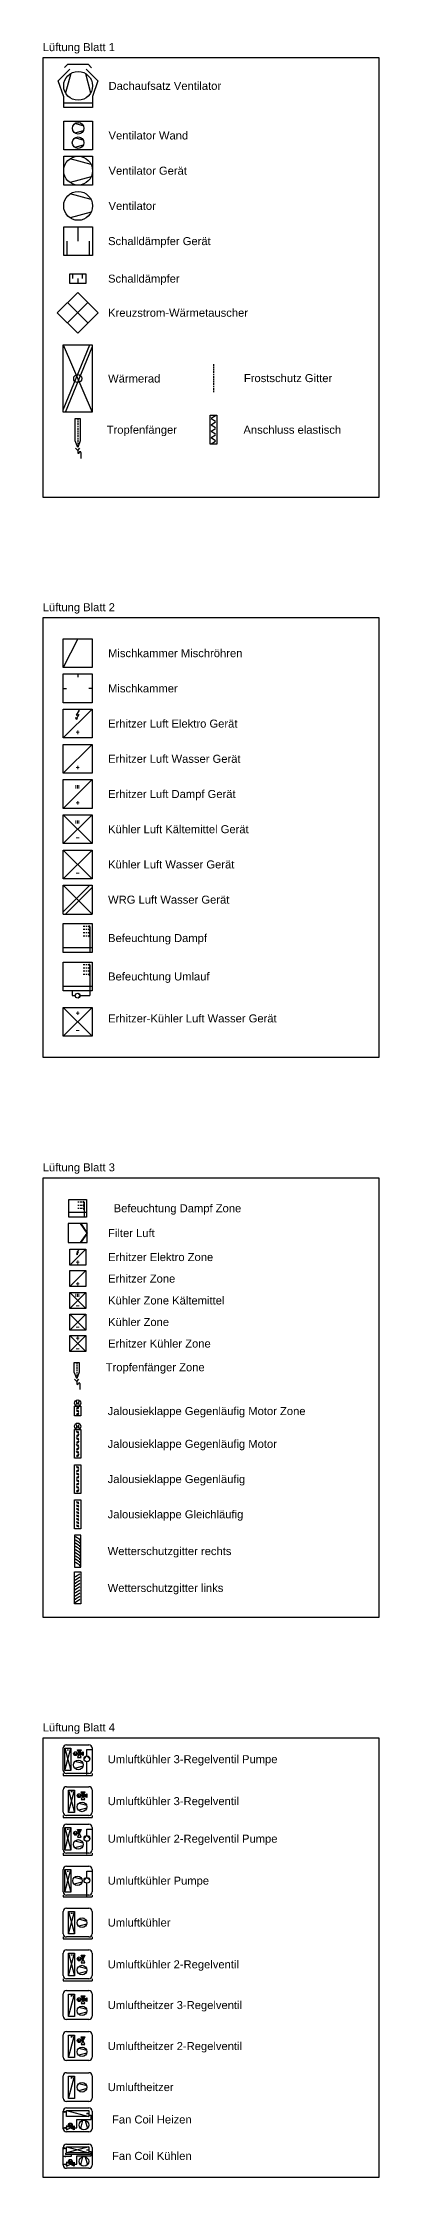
# Model space of a CAD drawing. Header units: millimetres. Extents: x 5800 to 16300, y -122162 to 14524.
# Drawn here: x 5800 to 16300, y -52166 to 14524 of the extents above; entities that cross this region are included whole.
import ezdxf
from ezdxf.enums import TextEntityAlignment as Align

# ---------------------------------------------------------------- set-up
doc = ezdxf.new("R2010")
doc.units = ezdxf.units.MM
doc.styles.add('Romans', font='Romans.shx')
doc.styles.get("Standard").update_dxf_attribs({"font": 'arial.ttf'})

# ---------------------------------------------------------------- blocks, each defined once
blk = doc.blocks.new('Dachaufsatz Ventilator')
for p, q in [((-424, 1244), (-318, 1350)), ((-318, 1350), (318, 1350)), ((318, 1350), (423, 1243)), ((-621, 835), (-256, 1200)), ((-450, 337), (-621, 835)), ((-228, 1063), (-393, 455)), ((227, 1063), (391, 455)), ((256, 1200), (621, 835)), ((621, 835), (450, 344)), ((-450, 150), (-450, 337)), ((-450, 150), (450, 150)), ((-450, 0), (-450, 150)), ((450, 0), (-450, 0)), ((450, 344), (450, 150)), ((450, 150), (450, 0))]:
    blk.add_line(p, q)
blk.add_circle((0, 675), 450)
blk = doc.blocks.new('Ventilator Gerät')
for p, q in [((-450, 450), (450, 450)), ((-450, -450), (-450, 450)), ((405, 195), (-252, 373)), ((450, 450), (450, -450)), ((450, -450), (-450, -450)), ((405, -195), (-252, -373))]:
    blk.add_line(p, q)
blk.add_circle((0, 0), 450)
blk = doc.blocks.new('Ventilator')
for p, q in [((405, 195), (-252, 373)), ((405, -195), (-252, -373))]:
    blk.add_line(p, q)
blk.add_circle((0, 0), 450)
blk = doc.blocks.new('Schalldämpfer Gerät')
for p, q in [((-450, 450), (450, 450)), ((-450, -450), (-450, 450)), ((-350, 0), (-350, -450)), ((0, 0), (0, 450)), ((350, 0), (350, -450)), ((450, 450), (450, -450)), ((450, -450), (-450, -450))]:
    blk.add_line(p, q)
blk = doc.blocks.new('Schalldämpfer')
for p, q in [((-250, -150), (-250, 150)), ((-250, 150), (250, 150)), ((-150, 0), (-150, 150)), ((0, 0), (0, -150)), ((150, 0), (150, 150)), ((250, 150), (250, -150)), ((250, -150), (-250, -150))]:
    blk.add_line(p, q)
blk = doc.blocks.new('Erhitzer Luft Elektro Gerät')
for p, q in [((450, 450), (-450, -450)), ((-48, 136), (-56, 193)), ((40, 288), (-48, 136)), ((-48, 136), (8, 161)), ((45, 419), (-46, 266)), ((-46, 266), (40, 288))]:
    blk.add_line(p, q)
blk.add_lwpolyline([(-450, 450), (450, 450), (450, -450), (-450, -450)], close=True)
at = {"style": 'Romans'}
blk.add_text('+', height=125, dxfattribs=at).set_placement((0, -263), align=Align.MIDDLE_CENTER)
blk = doc.blocks.new('Erhitzer Luft Wasser Gerät')
blk.add_line((450, 450), (-450, -450))
blk.add_lwpolyline([(-450, 450), (450, 450), (450, -450), (-450, -450)], close=True)
at = {"style": 'Romans'}
blk.add_text('+', height=125, dxfattribs=at).set_placement((0, -263), align=Align.MIDDLE_CENTER)
blk = doc.blocks.new('Kühler Luft Kältemittel Gerät')
for p, q in [((-450, 450), (450, 450)), ((-450, -450), (-450, 450)), ((-450, 450), (450, -450)), ((450, 450), (-450, -450)), ((450, 450), (450, -450)), ((450, -450), (-450, -450))]:
    blk.add_line(p, q)
at = {"style": 'Romans'}
for p in [(-50, 225), (0, 225), (50, 225)]:
    blk.add_text('-', height=125, rotation=270, dxfattribs=at).set_placement(p, align=Align.MIDDLE_CENTER)
blk.add_text('-', height=125, dxfattribs=at).set_placement((0, -263), align=Align.MIDDLE_CENTER)
blk = doc.blocks.new('Kühler Luft Wasser Gerät')
for p, q in [((-450, 450), (450, 450)), ((-450, -450), (-450, 450)), ((-450, 450), (450, -450)), ((450, 450), (-450, -450)), ((450, 450), (450, -450)), ((450, -450), (-450, -450))]:
    blk.add_line(p, q)
at = {"style": 'Romans'}
blk.add_text('-', height=125, dxfattribs=at).set_placement((0, -263), align=Align.MIDDLE_CENTER)
blk = doc.blocks.new('WRG Luft Wasser Gerät')
for p, q in [((-450, 450), (450, 450)), ((-450, -450), (-450, 450)), ((-450, 450), (450, -450)), ((379, 450), (-450, -379)), ((-379, -450), (450, 379)), ((450, 450), (450, -450)), ((-450, -450), (450, -450))]:
    blk.add_line(p, q)
blk = doc.blocks.new('Befeuchtung Dampf')
for p, q in [((-450, 450), (450, 450)), ((-450, -450), (-450, 450)), ((225, 363), (175, 363)), ((225, 263), (175, 263)), ((225, 163), (175, 163)), ((225, 63), (175, 63)), ((300, 363), (250, 363)), ((300, 263), (250, 263)), ((300, 163), (250, 163)), ((300, 63), (250, 63)), ((375, 363), (325, 363)), ((375, 263), (325, 263)), ((375, 163), (325, 163)), ((375, 63), (325, 63)), ((375, 363), (346, 382)), ((346, 345), (375, 363)), ((375, 263), (346, 282)), ((346, 245), (375, 263)), ((375, 163), (346, 182)), ((346, 145), (375, 163)), ((375, 63), (346, 82)), ((346, 45), (375, 63)), ((375, 363), (375, -450)), ((450, 450), (450, -450)), ((-450, -300), (450, -300)), ((450, -450), (-450, -450))]:
    blk.add_line(p, q)
blk = doc.blocks.new('Erhitzer-Kühler Luft Wasser Gerät')
for p, q in [((-450, 450), (450, 450)), ((-450, -450), (-450, 450)), ((-450, 450), (450, -450)), ((450, 450), (-450, -450)), ((450, 450), (450, -450)), ((450, -450), (-450, -450))]:
    blk.add_line(p, q)
at = {"style": 'Romans'}
for s, p in [('+', (0, 281)), ('-', (0, -263))]:
    blk.add_text(s, height=125, dxfattribs=at).set_placement(p, align=Align.MIDDLE_CENTER)
blk = doc.blocks.new('Filter Luft')
for p, q in [((300, 300), (-300, 300)), ((-300, 300), (-300, -300)), ((82, 300), (282, 0)), ((100, 300), (300, 0)), ((300, -300), (300, 300)), ((-300, -300), (300, -300)), ((282, 0), (82, -300)), ((300, 0), (100, -300))]:
    blk.add_line(p, q)
blk = doc.blocks.new('Kühler Zone Kältemittel')
for p, q in [((-250, 250), (250, 250)), ((-250, -250), (-250, 250)), ((250, 250), (-250, -250)), ((250, -250), (-250, 250)), ((250, 250), (250, -250)), ((250, -250), (-250, -250))]:
    blk.add_line(p, q)
at = {"style": 'Romans'}
for p in [(-50, 157), (0, 157), (50, 157)]:
    blk.add_text('-', height=125, rotation=270, dxfattribs=at).set_placement(p, align=Align.MIDDLE_CENTER)
blk.add_text('-', height=125, dxfattribs=at).set_placement((0, -155), align=Align.MIDDLE_CENTER)
blk = doc.blocks.new('Kühler Zone')
for p, q in [((-250, 250), (250, 250)), ((-250, -250), (-250, 250)), ((250, 250), (-250, -250)), ((250, -250), (-250, 250)), ((250, 250), (250, -250)), ((250, -250), (-250, -250))]:
    blk.add_line(p, q)
at = {"style": 'Romans'}
blk.add_text('-', height=125, dxfattribs=at).set_placement((0, -155), align=Align.MIDDLE_CENTER)
blk = doc.blocks.new('Jalousieklappe Gegenläufig')
for points in [[(0, 345, 1), (0, 385, 1)], [(0, 241, 1), (0, 281, 1)], [(0, 136, 1), (0, 176, 1)], [(0, 32, 1), (0, 72, 1)], [(0, -72, 1), (0, -32, 1)], [(0, -176, 1), (0, -136, 1)], [(0, -281, 1), (0, -241, 1)], [(20, -365, 1), (-20, -365, 1)]]:
    blk.add_hatch(color=256).paths.add_polyline_path(points)
for p, q in [((-100, 450), (100, 450)), ((-100, -450), (-100, 450)), ((39, 326), (-39, 404)), ((39, 299), (-39, 222)), ((39, 117), (-39, 195)), ((39, 91), (-39, 13)), ((100, 450), (100, -450)), ((100, -450), (-100, -450)), ((39, -91), (-39, -13)), ((39, -117), (-39, -195)), ((39, -299), (-39, -222)), ((39, -326), (-39, -404))]:
    blk.add_line(p, q)
for centre in [(0, 365), (0, 261), (0, 156), (0, 52), (0, -52), (0, -156), (0, -261), (0, -365)]:
    blk.add_circle(centre, 20)
blk = doc.blocks.new('Jalousieklappe Gleichläufig')
for points in [[(0, 345, 1), (0, 385, 1)], [(0, 241, 1), (0, 281, 1)], [(0, 136, 1), (0, 176, 1)], [(0, 32, 1), (0, 72, 1)], [(0, -72, 1), (0, -32, 1)], [(0, -176, 1), (0, -136, 1)], [(0, -281, 1), (0, -241, 1)], [(20, -365, 1), (-20, -365, 1)]]:
    blk.add_hatch(color=256).paths.add_polyline_path(points)
for p, q in [((-100, 450), (100, 450)), ((-100, -450), (-100, 450)), ((39, 326), (-39, 404)), ((39, 222), (-39, 299)), ((39, 117), (-39, 195)), ((39, 13), (-39, 91)), ((100, 450), (100, -450)), ((100, -450), (-100, -450)), ((39, -91), (-39, -13)), ((39, -195), (-39, -117)), ((39, -299), (-39, -222)), ((39, -404), (-39, -326))]:
    blk.add_line(p, q)
for centre in [(0, 365), (0, 261), (0, 156), (0, 52), (0, -52), (0, -156), (0, -261), (0, -365)]:
    blk.add_circle(centre, 20)
blk = doc.blocks.new('Wetterschutzgitter rechts')
for p, q in [((200, 500), (0, 500)), ((0, 500), (0, -500)), ((167, 357), (33, 443)), ((167, 257), (33, 343)), ((167, 157), (33, 243)), ((167, 57), (33, 143)), ((167, -43), (33, 43)), ((167, 332), (167, 357)), ((167, 232), (167, 257)), ((167, 132), (167, 157)), ((167, 32), (167, 57)), ((200, -500), (200, 500)), ((0, -500), (200, -500)), ((167, -143), (33, -57)), ((167, -243), (33, -157)), ((167, -343), (33, -257)), ((167, -443), (33, -357)), ((167, -68), (167, -43)), ((167, -168), (167, -143)), ((167, -268), (167, -243)), ((167, -368), (167, -343)), ((167, -468), (167, -443))]:
    blk.add_line(p, q)
blk = doc.blocks.new('Wetterschutzgitter links')
for p, q in [((-200, 500), (0, 500)), ((-200, -500), (-200, 500)), ((-167, 357), (-33, 443)), ((-167, 332), (-167, 357)), ((-167, 257), (-33, 343)), ((-167, 232), (-167, 257)), ((-167, 157), (-33, 243)), ((-167, 132), (-167, 157)), ((-167, 57), (-33, 143)), ((-167, 32), (-167, 57)), ((-167, -43), (-33, 43)), ((0, 500), (0, -500)), ((0, -500), (-200, -500)), ((-167, -68), (-167, -43)), ((-167, -143), (-33, -57)), ((-167, -168), (-167, -143)), ((-167, -243), (-33, -157)), ((-167, -268), (-167, -243)), ((-167, -343), (-33, -257)), ((-167, -368), (-167, -343)), ((-167, -443), (-33, -357)), ((-167, -468), (-167, -443))]:
    blk.add_line(p, q)
blk = doc.blocks.new('Tropfenfänger')
for p, q in [((-75, -250), (-75, 450)), ((-75, 450), (75, 450)), ((0, 450), (0, 400)), ((0, 375), (0, 325)), ((0, 300), (0, 250)), ((0, 225), (0, 175)), ((0, 150), (0, 100)), ((0, 75), (0, 25)), ((75, 450), (75, -250)), ((0, -450), (-75, -250)), ((-67, -477), (0, -545)), ((0, 0), (0, -50)), ((0, -75), (0, -125)), ((0, -150), (0, -200)), ((0, -225), (0, -275)), ((75, -250), (0, -450)), ((0, -300), (0, -350)), ((0, -375), (0, -425)), ((0, -375), (0, -425)), ((0, -545), (68, -477)), ((0, -545), (0, -612)), ((101, -612), (101, -800))]:
    blk.add_line(p, q)
for centre, start, end in [((25, -612), 180, 0), ((76, -612), 0, 180)]:
    blk.add_arc(centre, 25.3, start, end)
blk = doc.blocks.new('Frostschutz Gitter')
for p, q in [((0, 437.5), (0, 387.5)), ((0, 362.5), (0, 312.5)), ((0, 287.5), (0, 237.5)), ((0, 212.5), (0, 162.5)), ((0, 137.5), (0, 87.5)), ((0, 62.5), (0, 12.5)), ((0, -12.5), (0, -62.5)), ((0, -87.5), (0, -137.5)), ((0, -162.5), (0, -212.5)), ((0, -237.5), (0, -287.5)), ((0, -312.5), (0, -362.5)), ((0, -387.5), (0, -437.5)), ((0, -387.5), (0, -437.5))]:
    blk.add_line(p, q)
blk = doc.blocks.new('Erhitzer Zone')
for p, q in [((-250, 250), (250, 250)), ((-250, -250), (-250, 250)), ((250, 250), (-250, -250)), ((250, 250), (250, -250)), ((250, -250), (-250, -250))]:
    blk.add_line(p, q)
at = {"style": 'Romans'}
blk.add_text('+', height=125, dxfattribs=at).set_placement((0, -155), align=Align.MIDDLE_CENTER)
blk = doc.blocks.new('Erhitzer Elektro Zone')
for p, q in [((-250, 250), (250, 250)), ((-250, -250), (-250, 250)), ((250, 250), (-250, -250)), ((-25, 78), (-29, 107)), ((19, 154), (-25, 78)), ((-25, 78), (3, 91)), ((21, 219), (-24, 143)), ((-24, 143), (19, 154)), ((250, 250), (250, -250)), ((250, -250), (-250, -250))]:
    blk.add_line(p, q)
at = {"style": 'Romans'}
blk.add_text('+', height=125, dxfattribs=at).set_placement((0, -155), align=Align.MIDDLE_CENTER)
blk = doc.blocks.new('Wärmerad')
for p, q in [((-450, -1050), (-450, 1050)), ((-450, 1050), (450, 1050)), ((-450, 1050), (450, -1050)), ((-450, -979), (379, 1050)), ((-379, -1050), (450, 979)), ((450, 1050), (450, -1050)), ((450, -1050), (-450, -1050))]:
    blk.add_line(p, q)
blk.add_circle((0, 0), 125)
blk = doc.blocks.new('Erhitzer Luft Dampf Gerät')
blk.add_line((450, 450), (-450, -450))
blk.add_lwpolyline([(-450, 450), (450, 450), (450, -450), (-450, -450)], close=True)
at = {"style": 'Romans'}
for p in [(-50, 225), (0, 225), (50, 225)]:
    blk.add_text('-', height=125, rotation=270, dxfattribs=at).set_placement(p, align=Align.MIDDLE_CENTER)
blk.add_text('+', height=125, dxfattribs=at).set_placement((0, -263), align=Align.MIDDLE_CENTER)
blk = doc.blocks.new('Mischkammer')
for p, q in [((-450, 0), (-350, 0)), ((0, 450), (0, 350)), ((450, 0), (350, 0))]:
    blk.add_line(p, q)
blk.add_lwpolyline([(-450, 450), (450, 450), (450, -450), (-450, -450)], close=True)
blk = doc.blocks.new('Mischkammer Mischröhren')
blk.add_line((0, 450), (-450, -450))
blk.add_lwpolyline([(-450, 450), (450, 450), (450, -450), (-450, -450)], close=True)
blk = doc.blocks.new('Kreuzstrom Wärmetauscher')
for p, q in [((-636, 0), (0, 636)), ((-318, 318), (318, -318)), ((-318, -318), (318, 318)), ((0, 636), (636, 0)), ((636, 0), (0, -636)), ((0, -636), (-636, 0))]:
    blk.add_line(p, q)
blk = doc.blocks.new('Jalousieklappe Gegenläufig Motor')
for points in [[(0, 345, 1), (0, 385, 1)], [(0, 241, 1), (0, 281, 1)], [(0, 136, 1), (0, 176, 1)], [(0, 32, 1), (0, 72, 1)], [(0, -72, 1), (0, -32, 1)], [(0, -176, 1), (0, -136, 1)], [(0, -281, 1), (0, -241, 1)], [(20, -365, 1), (-20, -365, 1)]]:
    blk.add_hatch(color=256).paths.add_polyline_path(points)
for p, q in [((-100, 450), (100, 450)), ((-100, -450), (-100, 450)), ((39, 326), (-39, 404)), ((39, 299), (-39, 222)), ((39, 117), (-39, 195)), ((39, 91), (-39, 13)), ((100, 450), (100, -450)), ((100, -450), (-100, -450)), ((39, -91), (-39, -13)), ((39, -117), (-39, -195)), ((39, -299), (-39, -222)), ((39, -326), (-39, -404))]:
    blk.add_line(p, q)
for centre, radius in [((0, 550), 100), ((0, 365), 20), ((0, 261), 20), ((0, 156), 20), ((0, 52), 20), ((0, -52), 20), ((0, -156), 20), ((0, -261), 20), ((0, -365), 20)]:
    blk.add_circle(centre, radius)
at = {"color": 240, "style": 'Romans'}
blk.add_text('M', height=100, dxfattribs=at).set_placement((0, 505), align=Align.CENTER)
blk = doc.blocks.new('Befeuchtung Dampf Zone')
for p, q in [((-275, 275), (275, 275)), ((-275, -275), (-275, 275)), ((50, 188), (0, 188)), ((50, 88), (0, 88)), ((125, 188), (75, 188)), ((125, 88), (75, 88)), ((200, 188), (150, 188)), ((200, 88), (150, 88)), ((200, 188), (171, 207)), ((171, 170), (200, 188)), ((200, 88), (171, 107)), ((171, 70), (200, 88)), ((200, -12), (171, 7)), ((200, 188), (200, -275)), ((275, 275), (275, -275)), ((-275, -125), (275, -125)), ((275, -275), (-275, -275)), ((50, -12), (0, -12)), ((125, -12), (75, -12)), ((200, -12), (150, -12)), ((171, -30), (200, -12))]:
    blk.add_line(p, q)
blk = doc.blocks.new('Umluftkühler 3-Regelventil Pumpe')
at = {"linetype": 'Continuous', "lineweight": -3}
for points in [[(111, 290), (-9, 290), (51, 170)], [(51, 170), (171, 230), (171, 110)]]:
    blk.add_hatch(color=256, dxfattribs=at).paths.add_polyline_path(points)
for p, q in [((-450, -350), (-450, 350)), ((-402, -355), (-212, 345)), ((-402, 345), (-212, -355)), ((-350, 450), (350, 450)), ((-332, 295), (-282, 295)), ((-9, 290), (111, 290)), ((-9, 170), (51, 170)), ((290, 100), (200, 10)), ((290, 100), (290, 300)), ((290, 300), (450, 300)), ((290, 100), (380, 10)), ((450, 350), (450, -350)), ((-450, -450), (-450, -510)), ((-450, -510), (450, -510)), ((350, -450), (-350, -450)), ((165, -140), (-84, -73)), ((165, -220), (-84, -287)), ((290, -480), (290, -80)), ((450, -450), (450, -510))]:
    blk.add_line(p, q)
for p, q in [((111, 290), (-9, 50)), ((111, 50), (-9, 290)), ((-9, 50), (111, 50)), ((51, 170), (171, 230)), ((171, 110), (51, 170)), ((171, 230), (171, 110))]:
    blk.add_line(p, q, dxfattribs=at)
blk.add_lwpolyline([(-402, -355), (-402, 345), (-212, 345), (-212, -355), (-402, -355)])
for centre, radius in [((-69, 170), 60), ((290, 10), 90), ((21, -180), 150)]:
    blk.add_circle(centre, radius)
for centre, start, end in [((-350, 350), 90, 180), ((350, 350), 0, 90), ((-350, -350), 180, 270), ((350, -350), 270, 0)]:
    blk.add_arc(centre, 100, start, end)
at = {"style": 'Romans'}
blk.add_text('M', height=80, dxfattribs=at).set_placement((-69, 170), align=Align.MIDDLE_CENTER)
blk = doc.blocks.new('Umluftkühler 3-Regelventil')
at = {"linetype": 'Continuous', "lineweight": -3}
for points in [[(226, 290), (106, 290), (166, 170)], [(166, 170), (286, 230), (286, 110)]]:
    blk.add_hatch(color=256, dxfattribs=at).paths.add_polyline_path(points)
for p, q in [((-450, -350), (-450, 350)), ((-350, 450), (350, 450)), ((-286, -355), (-96, 345)), ((-286, 345), (-96, -355)), ((-216, 295), (-166, 295)), ((106, 290), (226, 290)), ((106, 170), (166, 170)), ((450, 350), (450, -350)), ((-450, -450), (-450, -510)), ((-450, -510), (450, -510)), ((350, -450), (-350, -450)), ((281, -140), (31, -73)), ((281, -220), (31, -287)), ((450, -450), (450, -510))]:
    blk.add_line(p, q)
for p, q in [((226, 290), (106, 50)), ((226, 50), (106, 290)), ((106, 50), (226, 50)), ((166, 170), (286, 230)), ((286, 110), (166, 170)), ((286, 230), (286, 110))]:
    blk.add_line(p, q, dxfattribs=at)
blk.add_lwpolyline([(-286, -355), (-286, 345), (-96, 345), (-96, -355), (-286, -355)])
for centre, radius in [((46, 170), 60), ((136, -180), 150)]:
    blk.add_circle(centre, radius)
for centre, start, end in [((-350, 350), 90, 180), ((350, 350), 0, 90), ((-350, -350), 180, 270), ((350, -350), 270, 0)]:
    blk.add_arc(centre, 100, start, end)
at = {"style": 'Romans'}
blk.add_text('M', height=80, dxfattribs=at).set_placement((46, 170), align=Align.MIDDLE_CENTER)
blk = doc.blocks.new('Umluftkühler 2-Regelventil Pumpe')
at = {"linetype": 'Continuous', "lineweight": -3}
blk.add_hatch(color=256, dxfattribs=at).paths.add_polyline_path([(111, 290), (-9, 290), (51, 170)])
for p, q in [((-450, -350), (-450, 350)), ((-402, -355), (-212, 345)), ((-402, 345), (-212, -355)), ((-350, 450), (350, 450)), ((-332, 295), (-282, 295)), ((-9, 290), (111, 290)), ((-9, 170), (51, 170)), ((290, 100), (200, 10)), ((290, 100), (290, 300)), ((290, 300), (450, 300)), ((290, 100), (380, 10)), ((450, 350), (450, -350)), ((-450, -450), (-450, -510)), ((-450, -510), (450, -510)), ((350, -450), (-350, -450)), ((165, -140), (-84, -73)), ((165, -220), (-84, -287)), ((290, -480), (290, -80)), ((450, -450), (450, -510))]:
    blk.add_line(p, q)
for p, q in [((111, 290), (-9, 50)), ((111, 50), (-9, 290)), ((-9, 50), (111, 50))]:
    blk.add_line(p, q, dxfattribs=at)
blk.add_lwpolyline([(-402, -355), (-402, 345), (-212, 345), (-212, -355), (-402, -355)])
for centre, radius in [((-69, 170), 60), ((290, 10), 90), ((21, -180), 150)]:
    blk.add_circle(centre, radius)
for centre, start, end in [((-350, 350), 90, 180), ((350, 350), 0, 90), ((-350, -350), 180, 270), ((350, -350), 270, 0)]:
    blk.add_arc(centre, 100, start, end)
at = {"style": 'Romans'}
blk.add_text('M', height=80, dxfattribs=at).set_placement((-69, 170), align=Align.MIDDLE_CENTER)
blk = doc.blocks.new('Umluftkühler Pumpe')
for p, q in [((-450, -350), (-450, 350)), ((-402, -355), (-212, 345)), ((-402, 345), (-212, -355)), ((-350, 450), (350, 450)), ((-332, 295), (-282, 295)), ((139, 35), (-111, 102)), ((290, 100), (200, 10)), ((290, 100), (290, 300)), ((290, 300), (450, 300)), ((290, 100), (380, 10)), ((450, 350), (450, -350)), ((-450, -450), (-450, -510)), ((-450, -510), (450, -510)), ((350, -450), (-350, -450)), ((139, -45), (-111, -112)), ((290, -480), (290, -80)), ((450, -450), (450, -510))]:
    blk.add_line(p, q)
blk.add_lwpolyline([(-402, -355), (-402, 345), (-212, 345), (-212, -355), (-402, -355)])
for centre, radius in [((-6, -5), 150), ((290, 10), 90)]:
    blk.add_circle(centre, radius)
for centre, start, end in [((-350, 350), 90, 180), ((350, 350), 0, 90), ((-350, -350), 180, 270), ((350, -350), 270, 0)]:
    blk.add_arc(centre, 100, start, end)
blk = doc.blocks.new('Umluftkühler')
for p, q in [((-450, -350), (-450, 350)), ((-350, 450), (350, 450)), ((-286, -355), (-96, 345)), ((-286, 345), (-96, -355)), ((-216, 295), (-166, 295)), ((281, 35), (31, 102)), ((450, 350), (450, -350)), ((-450, -450), (-450, -510)), ((-450, -510), (450, -510)), ((350, -450), (-350, -450)), ((281, -45), (31, -112)), ((450, -450), (450, -510))]:
    blk.add_line(p, q)
blk.add_lwpolyline([(-286, -355), (-286, 345), (-96, 345), (-96, -355), (-286, -355)])
blk.add_circle((136, -5), 150)
for centre, start, end in [((-350, 350), 90, 180), ((350, 350), 0, 90), ((-350, -350), 180, 270), ((350, -350), 270, 0)]:
    blk.add_arc(centre, 100, start, end)
blk = doc.blocks.new('Umluftheitzer 3-Regelventil')
at = {"linetype": 'Continuous', "lineweight": -3}
for points in [[(226, 290), (106, 290), (166, 170)], [(166, 170), (286, 230), (286, 110)]]:
    blk.add_hatch(color=256, dxfattribs=at).paths.add_polyline_path(points)
for p, q in [((-450, -350), (-450, 350)), ((-350, 450), (350, 450)), ((-286, -355), (-96, 345)), ((-216, 295), (-166, 295)), ((-191, 270), (-191, 320)), ((106, 290), (226, 290)), ((106, 170), (166, 170)), ((450, 350), (450, -350)), ((350, -450), (-350, -450)), ((281, -140), (31, -73)), ((281, -220), (31, -287))]:
    blk.add_line(p, q)
for p, q in [((226, 290), (106, 50)), ((226, 50), (106, 290)), ((106, 50), (226, 50)), ((166, 170), (286, 230)), ((286, 110), (166, 170)), ((286, 230), (286, 110))]:
    blk.add_line(p, q, dxfattribs=at)
blk.add_lwpolyline([(-286, -355), (-286, 345), (-96, 345), (-96, -355), (-286, -355)])
for centre, radius in [((46, 170), 60), ((136, -180), 150)]:
    blk.add_circle(centre, radius)
for centre, start, end in [((-350, 350), 90, 180), ((350, 350), 0, 90), ((-350, -350), 180, 270), ((350, -350), 270, 0)]:
    blk.add_arc(centre, 100, start, end)
at = {"style": 'Romans'}
blk.add_text('M', height=80, dxfattribs=at).set_placement((46, 170), align=Align.MIDDLE_CENTER)
blk = doc.blocks.new('Umluftheitzer 2-Regelventil')
at = {"linetype": 'Continuous', "lineweight": -3}
blk.add_hatch(color=256, dxfattribs=at).paths.add_polyline_path([(226, 290), (106, 290), (166, 170)])
for p, q in [((-450, -350), (-450, 350)), ((-350, 450), (350, 450)), ((-286, -355), (-96, 345)), ((-216, 295), (-166, 295)), ((-191, 270), (-191, 320)), ((106, 290), (226, 290)), ((106, 170), (166, 170)), ((450, 350), (450, -350)), ((350, -450), (-350, -450)), ((281, -140), (31, -73)), ((281, -220), (31, -287))]:
    blk.add_line(p, q)
for p, q in [((226, 290), (106, 50)), ((226, 50), (106, 290)), ((106, 50), (226, 50))]:
    blk.add_line(p, q, dxfattribs=at)
blk.add_lwpolyline([(-286, -355), (-286, 345), (-96, 345), (-96, -355), (-286, -355)])
for centre, radius in [((46, 170), 60), ((136, -180), 150)]:
    blk.add_circle(centre, radius)
for centre, start, end in [((-350, 350), 90, 180), ((350, 350), 0, 90), ((-350, -350), 180, 270), ((350, -350), 270, 0)]:
    blk.add_arc(centre, 100, start, end)
at = {"style": 'Romans'}
blk.add_text('M', height=80, dxfattribs=at).set_placement((46, 170), align=Align.MIDDLE_CENTER)
blk = doc.blocks.new('Umluftheitzer')
for p, q in [((-450, -350), (-450, 350)), ((-350, 450), (350, 450)), ((-286, -355), (-96, 345)), ((-216, 295), (-166, 295)), ((-191, 270), (-191, 320)), ((281, 35), (31, 102)), ((450, 350), (450, -350)), ((350, -450), (-350, -450)), ((281, -45), (31, -112))]:
    blk.add_line(p, q)
blk.add_lwpolyline([(-286, -355), (-286, 345), (-96, 345), (-96, -355), (-286, -355)])
blk.add_circle((136, -5), 150)
for centre, start, end in [((-350, 350), 90, 180), ((350, 350), 0, 90), ((-350, -350), 180, 270), ((350, -350), 270, 0)]:
    blk.add_arc(centre, 100, start, end)
blk = doc.blocks.new('Umluftkühler 2-Regelventil')
at = {"linetype": 'Continuous', "lineweight": -3}
blk.add_hatch(color=256, dxfattribs=at).paths.add_polyline_path([(226, 290), (106, 290), (166, 170)])
for p, q in [((-450, -350), (-450, 350)), ((-350, 450), (350, 450)), ((-286, -355), (-96, 345)), ((-286, 345), (-96, -355)), ((-216, 295), (-166, 295)), ((106, 290), (226, 290)), ((106, 170), (166, 170)), ((450, 350), (450, -350)), ((-450, -450), (-450, -510)), ((-450, -510), (450, -510)), ((350, -450), (-350, -450)), ((281, -140), (31, -73)), ((281, -220), (31, -287)), ((450, -450), (450, -510))]:
    blk.add_line(p, q)
for p, q in [((226, 290), (106, 50)), ((226, 50), (106, 290)), ((106, 50), (226, 50))]:
    blk.add_line(p, q, dxfattribs=at)
blk.add_lwpolyline([(-286, -355), (-286, 345), (-96, 345), (-96, -355), (-286, -355)])
for centre, radius in [((46, 170), 60), ((136, -180), 150)]:
    blk.add_circle(centre, radius)
for centre, start, end in [((-350, 350), 90, 180), ((350, 350), 0, 90), ((-350, -350), 180, 270), ((350, -350), 270, 0)]:
    blk.add_arc(centre, 100, start, end)
at = {"style": 'Romans'}
blk.add_text('M', height=80, dxfattribs=at).set_placement((46, 170), align=Align.MIDDLE_CENTER)
blk = doc.blocks.new('Befeuchtung Umlauf')
for p, q in [((-450, 450), (450, 450)), ((-450, -450), (-450, 450)), ((225, 363), (175, 363)), ((225, 263), (175, 263)), ((225, 163), (175, 163)), ((225, 63), (175, 63)), ((300, 363), (250, 363)), ((300, 263), (250, 263)), ((300, 163), (250, 163)), ((300, 63), (250, 63)), ((375, 363), (325, 363)), ((375, 263), (325, 263)), ((375, 163), (325, 163)), ((375, 63), (325, 63)), ((375, 363), (346, 382)), ((346, 345), (375, 363)), ((375, 263), (346, 282)), ((346, 245), (375, 263)), ((375, 163), (346, 182)), ((346, 145), (375, 163)), ((375, 63), (346, 82)), ((346, 45), (375, 63)), ((375, 363), (375, -600)), ((450, 450), (450, -450)), ((-450, -300), (450, -300)), ((450, -450), (-450, -450)), ((-175, -450), (-175, -600)), ((-175, -600), (-75, -600)), ((75, -600), (0, -525)), ((75, -600), (0, -675)), ((75, -600), (375, -600))]:
    blk.add_line(p, q)
blk.add_circle((0, -600), 75)
blk = doc.blocks.new('Anschluss elastisch')
for p, q in [((-100, 450), (100, 450)), ((-100, -450), (-100, 450)), ((-67, 357), (67, 443)), ((67, 257), (-67, 343)), ((-67, 157), (67, 243)), ((67, 57), (-67, 143)), ((-67, -43), (67, 43)), ((100, 450), (100, -450)), ((100, -450), (-100, -450)), ((67, -143), (-67, -57)), ((-67, -243), (67, -157)), ((67, -343), (-67, -257)), ((-67, -443), (67, -357))]:
    blk.add_line(p, q)
blk = doc.blocks.new('Erhitzer Kühler Zone')
for p, q in [((-250, 250), (250, 250)), ((-250, -250), (-250, 250)), ((250, 250), (-250, -250)), ((250, -250), (-250, 250)), ((250, 250), (250, -250)), ((250, -250), (-250, -250))]:
    blk.add_line(p, q)
at = {"style": 'Romans'}
for s, p in [('+', (0, 173)), ('-', (0, -155))]:
    blk.add_text(s, height=125, dxfattribs=at).set_placement(p, align=Align.MIDDLE_CENTER)
blk = doc.blocks.new('Tropfenfänger Zone')
for p, q in [((-75, -50), (-75, 250)), ((-75, 250), (75, 250)), ((0, 250), (0, 200)), ((0, 175), (0, 125)), ((0, 100), (0, 50)), ((0, 25), (0, -25)), ((75, 250), (75, -50)), ((0, -250), (-75, -50)), ((-67, -277), (0, -345)), ((75, -50), (0, -250)), ((0, -50), (0, -100)), ((0, -125), (0, -175)), ((0, -200), (0, -250)), ((0, -345), (68, -277)), ((0, -345), (0, -412)), ((101, -412), (101, -600))]:
    blk.add_line(p, q)
for centre, start, end in [((25, -412), 180, 0), ((76, -412), 0, 180)]:
    blk.add_arc(centre, 25.3, start, end)
blk = doc.blocks.new('Fan Coil Heizen')
at = {"linetype": 'Continuous'}
blk.add_hatch(color=256, dxfattribs=at).paths.add_polyline_path([(-110, -307), (-110, -188), (-230, -248)])
for p, q in [((-450, -275), (-450, 275)), ((-450, 248), (-424, 248)), ((-376, 248), (-424, 264)), ((-424, 264), (-424, 231)), ((-376, 248), (-424, 231)), ((-376, 248), (-350, 248)), ((-350, 375), (350, 375)), ((-350, 295), (350, 105)), ((-22, -248), (-22, 13)), ((-22, 13), (418, 13)), ((275, 200), (325, 200)), ((300, 225), (300, 175)), ((350, 152), (418, 152)), ((418, 13), (418, 152)), ((450, 275), (450, -275)), ((-450, -248), (-424, -248)), ((-424, -248), (-376, -231)), ((-424, -248), (-376, -264)), ((-376, -231), (-376, -264)), ((-376, -248), (-350, -248)), ((-376, -248), (-350, -248)), ((-110, -307), (-350, -188)), ((-350, -188), (-350, -307)), ((-350, -307), (-110, -188)), ((350, -375), (-350, -375)), ((-230, -220), (-230, -248)), ((-110, -188), (-110, -307)), ((-110, -248), (-22, -248)), ((155, -15), (87, -265)), ((235, -15), (302, -265))]:
    blk.add_line(p, q, dxfattribs=at)
blk.add_lwpolyline([(-350, 295), (350, 295), (350, 105), (-350, 105), (-350, 295)], dxfattribs=at)
for centre, radius in [((-230, -160), 60), ((195, -160), 150)]:
    blk.add_circle(centre, radius, dxfattribs=at)
for centre, start, end in [((-350, 275), 90, 180), ((350, 275), 0, 90), ((-350, -275), 180, 270), ((350, -275), 270, 0)]:
    blk.add_arc(centre, 100, start, end, dxfattribs=at)
at = {"linetype": 'Continuous', "style": 'Romans'}
blk.add_text('M', height=80, dxfattribs=at).set_placement((-230, -160), align=Align.MIDDLE_CENTER)
blk = doc.blocks.new('Fan Coil Kühlen')
at = {"linetype": 'Continuous'}
blk.add_hatch(color=256, dxfattribs=at).paths.add_polyline_path([(-110, -307), (-110, -188), (-230, -248)])
for p, q in [((-450, -275), (-450, 275)), ((-450, 248), (-424, 248)), ((-450, 0), (-424, 0)), ((-376, 248), (-424, 264)), ((-424, 264), (-424, 231)), ((-376, 248), (-424, 231)), ((-424, 0), (-376, 17)), ((-424, 0), (-376, -17)), ((-384, 102), (-384, 60)), ((384, 60), (-384, 60)), ((-376, 248), (-350, 248)), ((-376, 17), (-376, -17)), ((-376, 0), (-189, 0)), ((-376, 0), (-350, 0)), ((-350, 375), (350, 375)), ((-350, 295), (350, 105)), ((350, 295), (-350, 105)), ((-189, 0), (-189, 60)), ((-22, -248), (-22, 13)), ((-22, 13), (418, 13)), ((275, 200), (325, 200)), ((350, 152), (418, 152)), ((384, 102), (384, 60)), ((418, 13), (418, 152)), ((450, 275), (450, -275)), ((-450, -248), (-424, -248)), ((-424, -248), (-376, -231)), ((-424, -248), (-376, -264)), ((-376, -231), (-376, -264)), ((-376, -248), (-350, -248)), ((-376, -248), (-350, -248)), ((-110, -307), (-350, -188)), ((-350, -188), (-350, -307)), ((-350, -307), (-110, -188)), ((350, -375), (-350, -375)), ((-230, -220), (-230, -248)), ((-110, -188), (-110, -307)), ((-110, -248), (-22, -248)), ((155, -15), (87, -265)), ((235, -15), (302, -265))]:
    blk.add_line(p, q, dxfattribs=at)
blk.add_lwpolyline([(-350, 295), (350, 295), (350, 105), (-350, 105), (-350, 295)], dxfattribs=at)
for centre, radius in [((-230, -160), 60), ((195, -160), 150)]:
    blk.add_circle(centre, radius, dxfattribs=at)
for centre, start, end in [((-350, 275), 90, 180), ((350, 275), 0, 90), ((-350, -275), 180, 270), ((350, -275), 270, 0)]:
    blk.add_arc(centre, 100, start, end, dxfattribs=at)
at = {"linetype": 'Continuous', "style": 'Romans'}
blk.add_text('M', height=80, dxfattribs=at).set_placement((-230, -160), align=Align.MIDDLE_CENTER)
blk = doc.blocks.new('Jalousieklappe Gegenläufig Motor Zone')
for points in [[(0, 74, 1), (0, 114, 1)], [(0, -20, 1), (0, 20, 1)], [(20, -94, 1), (-20, -94, 1)]]:
    blk.add_hatch(color=256).paths.add_polyline_path(points)
for p, q in [((-100, 150), (100, 150)), ((-100, -150), (-100, 150)), ((39, 133), (-39, 55)), ((39, -39), (-39, 39)), ((100, 150), (100, -150)), ((100, -150), (-100, -150)), ((39, -55), (-39, -133))]:
    blk.add_line(p, q)
for centre, radius in [((0, 250), 100), ((0, 94), 20), ((0, 0), 20), ((0, -94), 20)]:
    blk.add_circle(centre, radius)
at = {"style": 'Romans'}
blk.add_text('M', height=100, dxfattribs=at).set_placement((0, 205), align=Align.CENTER)
blk = doc.blocks.new('Ventilator Wand')
for p, q in [((-450, 450), (450, 450)), ((-450, -450), (-450, 450)), ((163, 303), (-101, 374)), ((163, 147), (-101, 76)), ((450, 450), (450, -450)), ((450, -450), (-450, -450)), ((162, -147), (-101, -76)), ((162, -303), (-101, -374))]:
    blk.add_line(p, q)
for centre in [(1, 225), (0, -225)]:
    blk.add_circle(centre, 180)

msp = doc.modelspace()

# ---------------------------------------------------------------- linework, layer by layer
for points in [[(5800, 14050), (5800, 330), (16300, 330), (16300, 14050), (5800, 14050)], [(5800, -3449), (5800, -17169), (16300, -17169), (16300, -3449), (5800, -3449)], [(5800, -20948), (5800, -34668), (16300, -34668), (16300, -20948), (5800, -20948)], [(5800, -38446), (5800, -52166), (16300, -52166), (16300, -38446), (5800, -38446)]]:
    msp.add_lwpolyline(points)

# ---------------------------------------------------------------- block references
for name, p in [('Dachaufsatz Ventilator', (6903, 12500)), ('Ventilator Wand', (6903, 11625)), ('Ventilator Gerät', (6903, 10525)), ('Ventilator', (6903, 9425)), ('Schalldämpfer Gerät', (6903, 8325)), ('Kreuzstrom Wärmetauscher', (6890, 6087)), ('Schalldämpfer', (6890, 7153)), ('Wärmerad', (6890, 4032)), ('Frostschutz Gitter', (11127, 4045)), ('Tropfenfänger', (6890, 2332)), ('Anschluss elastisch', (11127, 2432)), ('Mischkammer Mischröhren', (6890, -4549)), ('Mischkammer', (6890, -5649)), ('Erhitzer Luft Elektro Gerät', (6890, -6749)), ('Erhitzer Luft Wasser Gerät', (6890, -7849)), ('Erhitzer Luft Dampf Gerät', (6890, -8949)), ('Kühler Luft Kältemittel Gerät', (6890, -10049)), ('Kühler Luft Wasser Gerät', (6890, -11149)), ('WRG Luft Wasser Gerät', (6890, -12249)), ('Befeuchtung Dampf', (6890, -13449)), ('Befeuchtung Umlauf', (6890, -14649)), ('Erhitzer-Kühler Luft Wasser Gerät', (6890, -16069)), ('Befeuchtung Dampf Zone', (6890, -21891)), ('Filter Luft', (6890, -22666)), ('Erhitzer Elektro Zone', (6890, -23416)), ('Erhitzer Zone', (6890, -24089)), ('Kühler Zone Kältemittel', (6890, -24772)), ('Kühler Zone', (6890, -25445)), ('Erhitzer Kühler Zone', (6890, -26118)), ('Tropfenfänger Zone', (6860, -26958)), ('Jalousieklappe Gegenläufig Motor Zone', (6890, -28227)), ('Jalousieklappe Gegenläufig Motor', (6890, -29252)), ('Jalousieklappe Gegenläufig', (6890, -30352)), ('Jalousieklappe Gleichläufig', (6890, -31452)), ('Wetterschutzgitter rechts', (6790, -32602)), ('Wetterschutzgitter links', (6990, -33752)), ('Umluftkühler 3-Regelventil Pumpe', (6890, -39103)), ('Umluftkühler 3-Regelventil', (6890, -40413)), ('Umluftkühler 2-Regelventil Pumpe', (6890, -41587)), ('Umluftkühler Pumpe', (6890, -42898)), ('Umluftkühler', (6890, -44208)), ('Umluftkühler 2-Regelventil', (6890, -45513)), ('Umluftheitzer 3-Regelventil', (6890, -46785)), ('Umluftheitzer 2-Regelventil', (6890, -48066)), ('Umluftheitzer', (6890, -49348)), ('Fan Coil Heizen', (6890, -50373)), ('Fan Coil Kühlen', (6890, -51510))]:
    msp.add_blockref(name, p)

# ---------------------------------------------------------------- texts
at = {"color": 7}
for s, p in [('Dachaufsatz Ventilator', (7853, 13175)), ('Ventilator Wand', (7853, 11625)), ('Ventilator Gerät', (7853, 10525)), ('Ventilator', (7853, 9425)), ('Schalldämpfer Gerät', (7839, 8325)), ('Schalldämpfer', (7839, 7153)), ('Kreuzstrom-Wärmetauscher', (7839, 6087)), ('Wärmerad', (7839, 4032)), ('Frostschutz Gitter', (12077, 4045)), ('Tropfenfänger', (7795, 2432)), ('Anschluss elastisch ', (12063, 2432)), ('Mischkammer Mischröhren', (7839, -4549)), ('Mischkammer', (7839, -5649)), ('Erhitzer Luft Elektro Gerät', (7839, -6749)), ('Erhitzer Luft Wasser Gerät', (7839, -7849)), ('Erhitzer Luft Dampf Gerät', (7839, -8949)), ('Kühler Luft Kältemittel Gerät', (7839, -10049)), ('Kühler Luft Wasser Gerät', (7839, -11149)), ('WRG Luft Wasser Gerät', (7839, -12249)), ('Befeuchtung Dampf', (7839, -13449)), ('Befeuchtung Umlauf', (7839, -14649)), ('Erhitzer-Kühler Luft Wasser Gerät', (7839, -15959)), ('Befeuchtung Dampf Zone', (8014, -21891)), ('Filter Luft', (7839, -22666)), ('Erhitzer Elektro Zone', (7839, -23416)), ('Erhitzer Zone', (7839, -24089)), ('Kühler Zone Kältemittel', (7839, -24772)), ('Kühler Zone', (7839, -25445)), ('Erhitzer Kühler Zone', (7839, -26118)), ('Tropfenfänger Zone', (7765, -26858)), ('Jalousieklappe Gegenläufig Motor Zone', (7826, -28227)), ('Jalousieklappe Gegenläufig Motor', (7826, -29252)), ('Jalousieklappe Gegenläufig', (7826, -30352)), ('Jalousieklappe Gleichläufig', (7826, -31452)), ('Wetterschutzgitter rechts', (7826, -32602)), ('Wetterschutzgitter links', (7826, -33752)), ('Umluftkühler 3-Regelventil Pumpe', (7826, -39103)), ('Umluftkühler 3-Regelventil ', (7826, -40413)), ('Umluftkühler 2-Regelventil Pumpe', (7826, -41587)), ('Umluftkühler Pumpe', (7826, -42898)), ('Umluftkühler ', (7826, -44208)), ('Umluftkühler 2-Regelventil', (7826, -45513)), ('Umluftheitzer 3-Regelventil ', (7826, -46785)), ('Umluftheitzer 2-Regelventil', (7826, -48066)), ('Umluftheitzer', (7826, -49348)), ('Fan Coil Heizen', (7962, -50360)), ('Fan Coil Kühlen', (7962, -51497))]:
    msp.add_text(s, height=250, dxfattribs=at).set_placement(p, align=Align.MIDDLE_LEFT)
at = {"char_height": 250, "attachment_point": 4}
for s, insert in [('Lüftung Blatt 1', (5800, 14348)), ('Lüftung Blatt 2', (5800, -3151)), ('Lüftung Blatt 3', (5800, -20650)), ('Lüftung Blatt 4', (5800, -38148))]:
    msp.add_mtext_dynamic_manual_height_columns(s, width=4100.87, gutter_width=12.5, heights=[0], dxfattribs=dict(at, insert=insert))

doc.saveas('drawing.dxf')
